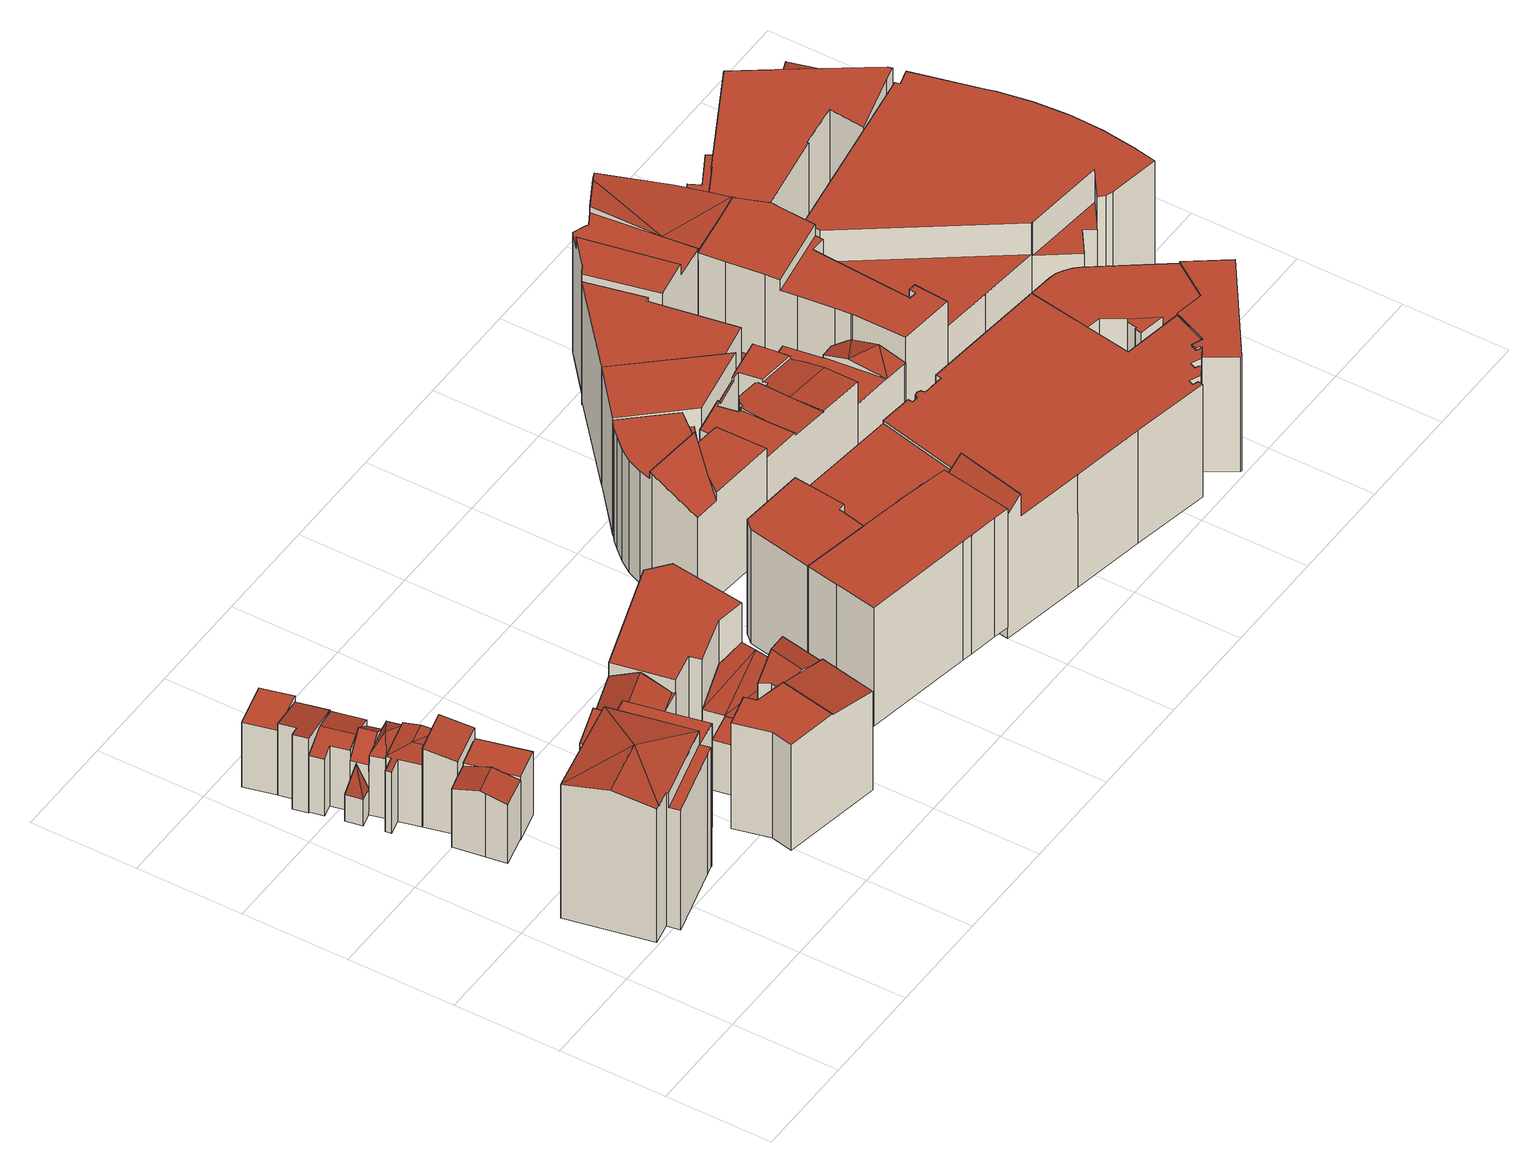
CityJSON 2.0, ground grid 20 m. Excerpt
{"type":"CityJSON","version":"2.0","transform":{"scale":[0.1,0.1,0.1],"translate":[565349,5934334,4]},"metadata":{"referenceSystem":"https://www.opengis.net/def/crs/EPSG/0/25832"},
"CityObjects":{
"building1":{"type":"Building","attributes":{"Gemeindeschluessel":"02000000","Geometrietyp2DReferenz":"3000","function":"31001_2010","roofType":"3100","measuredHeight":13.96,"storeysAboveGround":3},"geometry":[{"type":"MultiSurface","lod":"2","boundaries":[[[0,1,2,3,4]],[[5,4,3,6]],[[6,3,2,7]],[[8,9,10,11]],[[8,11,5,6,7,12]],[[0,4,5,11,10]],[[9,8,12,13]],[[12,7,2,1,13]],[[9,13,1,0,10]]],"semantics":{"surfaces":[{"type":"RoofSurface"},{"type":"WallSurface"},{"type":"GroundSurface"}],"values":[0,1,1,1,2,1,1,1,0]}}]},
"building2":{"type":"Building","attributes":{"Gemeindeschluessel":"02000000","Geometrietyp2DReferenz":"3000","function":"31001_2010","roofType":"3200","measuredHeight":30.48,"storeysAboveGround":7},"geometry":[{"type":"MultiSurface","lod":"2","boundaries":[[[14,15,16,17]],[[16,15,18,19]],[[20,21,15,14]],[[22,23,24,15,21]],[[25,26,27,28,29,30]],[[24,18,15]],[[31,32,33,34,35,36,37,38,39]],[[40,41,42,43]],[[29,24,23,30]],[[44,27,26,45]],[[45,26,25,46]],[[47,37,36,48]],[[49,35,34,50]],[[50,34,33,51]],[[42,32,31,43]],[[52,53,54,55]],[[55,54,56,57]],[[58,44,45,46,59,60,61,62,63,64,52,55,57,49,50,51]],[[62,61,17,16,19]],[[61,60,20,14,17]],[[63,62,19,18,39,38]],[[48,36,35,49,57,56]],[[58,51,33,32,42,41]],[[53,52,64,65]],[[64,63,38,37,47,65]],[[44,58,41,40,28,27]],[[24,29,28,40,43,31,39,18]],[[59,46,25,30,23,22]],[[60,59,22,21,20]],[[53,65,47,48,56,54]]],"semantics":{"surfaces":[{"type":"RoofSurface"},{"type":"WallSurface"},{"type":"GroundSurface"}],"values":[0,0,0,0,0,0,0,0,1,1,1,1,1,1,1,1,1,2,1,1,1,1,1,1,1,1,1,1,1,0]}}]},
"building3":{"type":"Building","attributes":{"Gemeindeschluessel":"02000000","Geometrietyp2DReferenz":"3000","function":"31001_2050","roofType":"3100","measuredHeight":13.84,"storeysAboveGround":3},"geometry":[{"type":"MultiSurface","lod":"2","boundaries":[[[66,67,68,69]],[[70,71,67,66]],[[72,70,66]],[[73,74,75,76]],[[77,78,69,79]],[[80,81,82,83]],[[73,76,80,83,77,79,84,85]],[[73,85,71,70,72,74]],[[85,84,68,67,71]],[[78,77,83,82]],[[81,80,76,75]],[[84,79,69,68]],[[81,75,74,72,66,69,78,82]]],"semantics":{"surfaces":[{"type":"RoofSurface"},{"type":"WallSurface"},{"type":"GroundSurface"}],"values":[0,0,0,1,1,1,2,1,1,1,1,1,0]}}]},
"building4":{"type":"Building","attributes":{"Gemeindeschluessel":"02000000","Geometrietyp2DReferenz":"3000","function":"31001_2010","roofType":"3100","measuredHeight":14.96,"storeysAboveGround":3},"geometry":[{"type":"MultiSurface","lod":"2","boundaries":[[[86,87,88]],[[89,86,90]],[[91,92,86,89]],[[92,93,94,87,86]],[[95,96,97,98,99,100,101]],[[99,102,103,104,105,106,107]],[[108,109,104,103]],[[110,104,109]],[[100,107,111,112,101]],[[110,113,105,104]],[[88,90,86]],[[93,96,95,94]],[[98,102,99]],[[107,106,111]],[[114,88,87,94,95,101,112,115]],[[79,116,117,114,115,84]],[[117,116,97,96,93,92,91]],[[116,79,108,103,102,98,97]],[[84,115,112,111,106,105,113]],[[79,84,113,110,109,108]],[[99,107,100]],[[114,117,91,89,90,88]]],"semantics":{"surfaces":[{"type":"RoofSurface"},{"type":"WallSurface"},{"type":"GroundSurface"}],"values":[0,0,0,0,0,0,0,0,0,0,1,1,1,1,1,2,1,1,1,1,1,1]}}]},
"building5":{"type":"Building","attributes":{"Gemeindeschluessel":"02000000","Geometrietyp2DReferenz":"3000","function":"31001_2010","roofType":"3100","measuredHeight":14.04,"storeysAboveGround":3},"geometry":[{"type":"MultiSurface","lod":"2","boundaries":[[[118,119,120,121,122,123]],[[121,124,125,122]],[[126,120,119,127]],[[127,119,118,128]],[[128,118,123,129]],[[130,125,124,115]],[[115,124,121,120,126]],[[129,123,122,125,130]],[[129,130,115,126,127,128]]],"semantics":{"surfaces":[{"type":"RoofSurface"},{"type":"WallSurface"},{"type":"GroundSurface"}],"values":[0,0,1,1,1,1,1,1,2]}}]},
"building6":{"type":"Building","attributes":{"Gemeindeschluessel":"02000000","Geometrietyp2DReferenz":"3000","function":"31001_2050","roofType":"2100","measuredHeight":17.05,"storeysAboveGround":3},"geometry":[{"type":"MultiSurface","lod":"2","boundaries":[[[131,132,133,134]],[[135,73,85,136]],[[73,133,132,85]],[[85,132,131,136]],[[135,134,133,73]],[[135,136,131,134]]],"semantics":{"surfaces":[{"type":"RoofSurface"},{"type":"GroundSurface"},{"type":"WallSurface"}],"values":[0,1,2,2,2,2]}}]},
"building7":{"type":"Building","attributes":{"Gemeindeschluessel":"02000000","Geometrietyp2DReferenz":"3000","function":"31001_2010","roofType":"2100","measuredHeight":16.29,"storeysAboveGround":3},"geometry":[{"type":"MultiSurface","lod":"2","boundaries":[[[137,138,139,140,141,142]],[[143,144,145,146,147,148]],[[143,142,141,144]],[[144,141,140,145]],[[145,140,139,146]],[[146,139,138,147]],[[147,138,137,148]],[[148,137,142,143]]],"semantics":{"surfaces":[{"type":"RoofSurface"},{"type":"GroundSurface"},{"type":"WallSurface"}],"values":[0,1,2,2,2,2,2,2]}}]},
"building8":{"type":"Building","attributes":{"Gemeindeschluessel":"02000000","Geometrietyp2DReferenz":"3000","function":"31001_2010","roofType":"1000","measuredHeight":13.69,"storeysAboveGround":3},"geometry":[{"type":"MultiSurface","lod":"2","boundaries":[[[149,150,151,152]],[[152,151,153,154]],[[154,153,155,156]],[[157,158,150,149]],[[156,155,158,157]],[[156,157,149,152,154]],[[158,155,153,151,150]]],"semantics":{"surfaces":[{"type":"WallSurface"},{"type":"GroundSurface"},{"type":"RoofSurface"}],"values":[0,0,0,0,0,1,2]}}]},
"building9":{"type":"Building","attributes":{"Gemeindeschluessel":"02000000","Geometrietyp2DReferenz":"3000","function":"31001_2010","roofType":"1000","measuredHeight":14.13,"storeysAboveGround":3},"geometry":[{"type":"MultiSurface","lod":"2","boundaries":[[[159,160,161,162]],[[163,164,146,145]],[[163,162,161,164]],[[164,161,160,146]],[[146,160,159,145]],[[145,159,162,163]]],"semantics":{"surfaces":[{"type":"RoofSurface"},{"type":"GroundSurface"},{"type":"WallSurface"}],"values":[0,1,2,2,2,2]}}]},
"building10":{"type":"Building","attributes":{"Gemeindeschluessel":"02000000","Geometrietyp2DReferenz":"3000","function":"31001_2010","roofType":"3100","measuredHeight":21.21,"storeysAboveGround":5},"geometry":[{"type":"MultiSurface","lod":"2","boundaries":[[[165,166,167]],[[168,167,169,170]],[[170,169,171,172]],[[172,171,173,174,175,176]],[[168,170,172,176,177,178]],[[178,177,179,180,166,165]],[[168,178,165,167]],[[179,177,176,175]],[[173,171,169,167]],[[174,173,167,166,180]],[[174,180,179,175]]],"semantics":{"surfaces":[{"type":"RoofSurface"},{"type":"WallSurface"},{"type":"GroundSurface"}],"values":[0,1,1,1,2,1,1,1,0,0,0]}}]},
"building11":{"type":"Building","attributes":{"Gemeindeschluessel":"02000000","Geometrietyp2DReferenz":"3000","function":"31001_2010","roofType":"1000","measuredHeight":22.96,"storeysAboveGround":5},"geometry":[{"type":"MultiSurface","lod":"2","boundaries":[[[181,182,183,184,185,186,187,188]],[[188,189,190,191,192]],[[184,193,194,185]],[[195,196,197,198]],[[198,197,199,200]],[[201,182,181]],[[188,187,189]],[[202,203,204,205]],[[205,204,206,207]],[[208,195,198,200,202,205,207,209,210,211,212]],[[193,184,183,209,207,206]],[[196,195,208,186,185,194]],[[191,190,212,211,213]],[[181,188,192]],[[213,211,210,214]],[[208,212,190,189,187,186]],[[210,209,183,182,201,214]],[[203,202,200,199]],[[213,214,201,181,192,191]],[[203,199,197,196,194,193,206,204]]],"semantics":{"surfaces":[{"type":"RoofSurface"},{"type":"WallSurface"},{"type":"GroundSurface"}],"values":[0,0,1,1,1,1,1,1,1,2,1,1,1,1,1,1,1,1,0,0]}}]},
"building12":{"type":"Building","attributes":{"Gemeindeschluessel":"02000000","Geometrietyp2DReferenz":"3000","function":"31001_2010","roofType":"1000","measuredHeight":13.23,"storeysAboveGround":3},"geometry":[{"type":"MultiSurface","lod":"2","boundaries":[[[215,216,217,218,219]],[[220,221,222,223]],[[221,224,225,222]],[[226,227,228,229,230]],[[229,228,221,220]],[[231,216,215,232]],[[232,215,219,233]],[[234,225,224,235]],[[217,226,230,218]],[[236,237,231,232,233,238,239,234,235]],[[236,235,224,221,228]],[[239,238,229,220,223]],[[237,236,228,227]],[[234,239,223,222,225]],[[231,237,227,226,217,216]],[[238,233,219,218,230,229]]],"semantics":{"surfaces":[{"type":"RoofSurface"},{"type":"WallSurface"},{"type":"GroundSurface"}],"values":[0,0,0,0,0,1,1,1,1,2,1,1,1,1,1,1]}}]},
"building13":{"type":"Building","attributes":{"Gemeindeschluessel":"02000000","Geometrietyp2DReferenz":"3000","function":"31001_2010","roofType":"1000","measuredHeight":21.81,"storeysAboveGround":5},"geometry":[{"type":"MultiSurface","lod":"2","boundaries":[[[240,241,242,243]],[[243,242,244,245]],[[239,246,247,248]],[[248,247,249,250]],[[235,251,252,234]],[[249,247,246,252,251,244,242,241]],[[235,234,239,248,250,240,243,245]],[[239,234,252,246]],[[240,250,249,241]],[[235,245,244,251]]],"semantics":{"surfaces":[{"type":"WallSurface"},{"type":"RoofSurface"},{"type":"GroundSurface"}],"values":[0,0,0,0,0,1,2,0,0,0]}}]},
"building14":{"type":"Building","attributes":{"Gemeindeschluessel":"02000000","Geometrietyp2DReferenz":"3000","function":"31001_2010","roofType":"1000","measuredHeight":24.83,"storeysAboveGround":7},"geometry":[{"type":"MultiSurface","lod":"2","boundaries":[[[253,254,255,256]],[[257,258,259,260]],[[260,259,261,262]],[[261,259,258,263,255,254,264]],[[257,260,262,265,253,256,266]],[[265,262,261,264]],[[257,266,263,258]],[[266,256,255,263]],[[253,265,264,254]]],"semantics":{"surfaces":[{"type":"WallSurface"},{"type":"RoofSurface"},{"type":"GroundSurface"}],"values":[0,0,0,1,2,0,0,0,0]}}]},
"building15":{"type":"Building","attributes":{"Gemeindeschluessel":"02000000","Geometrietyp2DReferenz":"3000","function":"31001_2010","roofType":"1000","measuredHeight":25.84,"storeysAboveGround":6},"geometry":[{"type":"MultiSurface","lod":"2","boundaries":[[[267,268,269,270]],[[271,272,273,274]],[[275,276,277,278]],[[278,277,279,280]],[[280,279,268,267]],[[281,282,273,272,264,269,268,279,277,276]],[[283,275,278,280,267,270,284,271,274,285]],[[271,284,264,272]],[[275,283,281,276]],[[283,285,282,281]],[[285,274,273,282]],[[284,270,269,264]]],"semantics":{"surfaces":[{"type":"WallSurface"},{"type":"RoofSurface"},{"type":"GroundSurface"}],"values":[0,0,0,0,0,1,2,0,0,0,0,0]}}]},
"building16":{"type":"Building","attributes":{"Gemeindeschluessel":"02000000","Geometrietyp2DReferenz":"3000","function":"31001_2010","roofType":"1000","measuredHeight":25.86,"storeysAboveGround":6},"geometry":[{"type":"MultiSurface","lod":"2","boundaries":[[[286,287,288,289,290,291,292,293,294]],[[295,296,297,298,299,300,301]],[[302,303,304,305]],[[294,306,307,286]],[[308,293,292,309]],[[309,292,291,310]],[[310,291,290,311]],[[311,290,289,312]],[[312,289,288,313]],[[314,301,300]],[[305,299,298,302]],[[315,297,296,316]],[[316,296,295,317]],[[318,319,320,321]],[[318,321,308,309,310,311,312,313,322,315,316,317]],[[306,294,293,308,321,320]],[[319,318,317,295,301,314]],[[315,322,303,302,298,297]],[[322,313,288,287,304,303]],[[299,305,304,287,286,307,300]],[[319,314,300,307,306,320]]],"semantics":{"surfaces":[{"type":"RoofSurface"},{"type":"WallSurface"},{"type":"GroundSurface"}],"values":[0,0,0,1,1,1,1,1,1,1,1,1,1,1,2,1,1,1,1,1,0]}}]},
"building17":{"type":"Building","attributes":{"Gemeindeschluessel":"02000000","Geometrietyp2DReferenz":"3000","function":"31001_2310","roofType":"1000","measuredHeight":21.51,"storeysAboveGround":6},"geometry":[{"type":"MultiSurface","lod":"2","boundaries":[[[323,324,325,326]],[[327,328,329,330]],[[331,332,333,334]],[[334,333,328,327]],[[331,334,327,330,335,323,326,336,337]],[[338,329,328,333,332,339,340,325,324]],[[325,340,336,326]],[[340,339,337,336]],[[329,338,335,330]],[[339,332,331,337]],[[338,324,323,335]]],"semantics":{"surfaces":[{"type":"WallSurface"},{"type":"GroundSurface"},{"type":"RoofSurface"}],"values":[0,0,0,0,1,2,0,0,0,0,0]}}]},
"building18":{"type":"Building","attributes":{"Gemeindeschluessel":"02000000","Geometrietyp2DReferenz":"3000","function":"31001_2010","roofType":"1000","measuredHeight":25.54,"storeysAboveGround":7},"geometry":[{"type":"MultiSurface","lod":"2","boundaries":[[[341,342,343,344]],[[345,346,347,348]],[[347,344,343,348]],[[345,342,341,346]],[[347,346,341,344]],[[345,348,343,342]]],"semantics":{"surfaces":[{"type":"RoofSurface"},{"type":"GroundSurface"},{"type":"WallSurface"}],"values":[0,1,2,2,2,2]}}]},
"building19":{"type":"Building","attributes":{"Gemeindeschluessel":"02000000","Geometrietyp2DReferenz":"3000","function":"31001_2310","roofType":"3100","measuredHeight":23.02,"storeysAboveGround":7},"geometry":[{"type":"MultiSurface","lod":"2","boundaries":[[[349,350,351,352,353,354,355,356,357,358]],[[359,360,361,362,363,364,365,366]],[[352,367,368,369,370,371,372,373,374,375]],[[376,377,367,352]],[[378,379,380,381]],[[382,383,384,385]],[[381,386,387,378]],[[349,388,350]],[[389,357,356,390]],[[390,356,355,391]],[[391,355,354,392]],[[375,353,352]],[[349,358,393]],[[394,365,364,395]],[[395,364,363,396]],[[370,362,361,371]],[[379,359,366,380]],[[397,374,373,398]],[[398,373,372,399]],[[400,369,368,401]],[[351,376,352]],[[402,403,404,405,406,382,385,407,408,394,395,396,409,400,401,410,411],[412,413,414,415,416,417,418,419,389,390,391,392,420,397,398,399]],[[384,386,381,380,366,365,394,408,407,385]],[[416,415,414,413,360,359,379,378,387,421]],[[406,405,404,422,423,424,383,382]],[[403,402,411,377,376,351,350,388,422,404]],[[377,411,410,401,368,367]],[[412,399,372,371,361,360,413]],[[362,370,369,400,409,396,363]],[[353,375,374,397,420,392,354]],[[393,358,357,389,419,418,425]],[[426,425,418,417,416,421]],[[424,423,422,388,349,393,425,426,421,387,386,384,383]]],"semantics":{"surfaces":[{"type":"RoofSurface"},{"type":"WallSurface"},{"type":"GroundSurface"}],"values":[0,0,0,0,0,1,1,1,1,1,1,1,1,1,1,1,1,1,1,1,1,2,1,1,1,1,1,1,1,1,1,1,0]}}]},
"building20":{"type":"Building","attributes":{"Gemeindeschluessel":"02000000","Geometrietyp2DReferenz":"3000","function":"31001_2010","roofType":"1000","measuredHeight":25.83,"storeysAboveGround":7},"geometry":[{"type":"MultiSurface","lod":"2","boundaries":[[[427,428,429,430,431,343]],[[432,433,434,435,436,437]],[[432,343,431,433]],[[433,431,430,434]],[[434,430,429,435]],[[435,429,428,436]],[[436,428,427,437]],[[437,427,343,432]]],"semantics":{"surfaces":[{"type":"RoofSurface"},{"type":"GroundSurface"},{"type":"WallSurface"}],"values":[0,1,2,2,2,2,2,2]}}]},
"building21":{"type":"Building","attributes":{"Gemeindeschluessel":"02000000","Geometrietyp2DReferenz":"3000","function":"31001_2460","roofType":"1000","measuredHeight":29.42,"storeysAboveGround":10},"geometry":[{"type":"MultiSurface","lod":"2","boundaries":[[[438,439,440,441]],[[442,443,444,445]],[[445,444,446,447]],[[447,446,448,449]],[[449,448,450,451]],[[451,450,452,453]],[[453,452,454,455]],[[455,454,456,457]],[[457,456,458,459]],[[459,458,460,461]],[[461,460,462,463]],[[463,462,464,465]],[[466,467,468,469]],[[469,468,470,471]],[[471,470,472,473]],[[473,472,474,475]],[[475,474,476,477]],[[477,476,478,479]],[[479,478,480,481]],[[481,480,482,483]],[[483,482,484,485]],[[485,484,486,487]],[[487,486,488,489]],[[489,488,490,491]],[[491,490,492,493]],[[493,492,494,495]],[[496,497,498,499]],[[500,501,502,503]],[[504,502,501,494,492,490,488,486,484,482,480,478,476,474,472,470,468,467,496,499,464,462,460,458,456,454,452,450,448,446,444,443,505,438,441]],[[466,469,471,473,475,477,479,481,483,485,487,489,491,493,495,500,503,506,507,508,509,442,445,447,449,451,453,455,457,459,461,463,465,498,497]],[[439,438,505,509,508,510]],[[507,506,504,441,440,511]],[[498,465,464,499]],[[506,503,502,504]],[[500,495,494,501]],[[466,497,496,467]],[[442,509,505,443]],[[510,508,507,511]],[[510,511,440,439]]],"semantics":{"surfaces":[{"type":"WallSurface"},{"type":"RoofSurface"},{"type":"GroundSurface"}],"values":[0,0,0,0,0,0,0,0,0,0,0,0,0,0,0,0,0,0,0,0,0,0,0,0,0,0,0,0,1,2,0,0,0,0,0,0,0,0,1]}}]},
"building22":{"type":"Building","attributes":{"Gemeindeschluessel":"02000000","Geometrietyp2DReferenz":"3000","function":"31001_2310","roofType":"9999","measuredHeight":19.04,"storeysAboveGround":5},"geometry":[{"type":"MultiSurface","lod":"2","boundaries":[[[512,513,514,515,516,517]],[[518,519,513,512]],[[520,521,518,512]],[[522,523,518,521]],[[524,525,526,527,528,529,530,531,532,520]],[[533,516,515,534]],[[534,515,514,535]],[[535,514,513,536]],[[537,523,522,538]],[[539,527,526,540]],[[540,526,525,541]],[[542,532,531,543]],[[543,531,530,544]],[[544,530,529,545]],[[545,529,528,546]],[[546,528,527,539]],[[537,538,542,543,544,545,546,539,540,541,533,534,535,536,547]],[[537,547,519,518,523]],[[542,538,522,521,520,532]],[[524,520,512,517]],[[547,536,513,519]],[[533,541,525,524,517,516]]],"semantics":{"surfaces":[{"type":"RoofSurface"},{"type":"WallSurface"},{"type":"GroundSurface"}],"values":[0,0,0,0,0,1,1,1,1,1,1,1,1,1,1,1,2,1,1,1,1,1]}}]},
"building23":{"type":"Building","attributes":{"Gemeindeschluessel":"02000000","Geometrietyp2DReferenz":"3000","function":"31001_2010","roofType":"1000","measuredHeight":28.51,"storeysAboveGround":6},"geometry":[{"type":"MultiSurface","lod":"2","boundaries":[[[548,549,550,551,552]],[[553,554,555,556,557,558,559,560,561,562,563]],[[564,557,565]],[[566,567,568,569,565,557]],[[570,571,572,566,557]],[[573,552,551,574]],[[563,550,549,553]],[[575,576,577,578]],[[578,577,579,580]],[[580,579,581,582]],[[583,562,561,584]],[[584,561,560,585]],[[585,560,559,586]],[[557,556,570]],[[587,588,589,590]],[[591,592,593,594]],[[594,593,595,596]],[[596,595,597,598]],[[598,597,599,600]],[[557,564,558]],[[601,569,568,602]],[[602,568,567,603]],[[604,572,571,605]],[[586,559,558,564,565,569,601]],[[606,587,590,607,591,594,596,598,600,608,575,578,580,582,573,574,583,584,585,586,601,602,603,604,605]],[[573,582,581,609,548,552]],[[604,603,567,566,572]],[[610,608,600,599]],[[591,607,611,612,613,592]],[[611,607,590,589]],[[587,606,555,554,614,588]],[[606,605,571,570,556,555]],[[575,608,610,615,616,576]],[[613,612,616,615]],[[614,554,553,549,548,609]],[[583,574,551,550,563,562]],[[613,615,610,599,597,595,593,592]],[[614,609,581,579,577,576,616,612,611,589,588]]],"semantics":{"surfaces":[{"type":"RoofSurface"},{"type":"WallSurface"},{"type":"GroundSurface"}],"values":[0,0,0,0,0,1,1,1,1,1,1,1,1,1,1,1,1,1,1,1,1,1,1,1,2,1,1,1,1,1,1,1,1,1,1,1,0,0]}}]},
"building24":{"type":"Building","attributes":{"Gemeindeschluessel":"02000000","Geometrietyp2DReferenz":"3000","function":"31001_2010","roofType":"1000","measuredHeight":26.2,"storeysAboveGround":5},"geometry":[{"type":"MultiSurface","lod":"2","boundaries":[[[617,618,571,619]],[[620,621,622,623]],[[623,622,618,617]],[[624,625,626,627]],[[627,626,628,629]],[[629,628,630,631]],[[631,630,632,633]],[[633,632,634,635]],[[635,634,636,637]],[[637,636,638,639]],[[639,638,640,641]],[[641,640,642,643]],[[643,642,644,645]],[[646,572,647,648]],[[649,650,624,627,629,631,633,635,637,639,641,643,645,620,623,617,619,646,648,651,652]],[[653,654,655,656,647,572,571,618,622,621,657]],[[658,657,621,620,645,644]],[[654,653,659,660,650,649]],[[655,654,649,652]],[[656,655,652,651]],[[647,656,651,648]],[[625,624,650,660]],[[659,653,657,658]],[[571,572,646,619]],[[659,658,644,642,640,638,636,634,632,630,628,626,625,660]]],"semantics":{"surfaces":[{"type":"WallSurface"},{"type":"GroundSurface"},{"type":"RoofSurface"}],"values":[0,0,0,0,0,0,0,0,0,0,0,0,0,0,1,2,0,0,0,0,0,0,0,0,2]}}]},
"building25":{"type":"Building","attributes":{"Gemeindeschluessel":"02000000","Geometrietyp2DReferenz":"3000","function":"31001_2310","roofType":"1000","measuredHeight":24.99,"storeysAboveGround":8},"geometry":[{"type":"MultiSurface","lod":"2","boundaries":[[[661,662,663,664]],[[664,663,665,666]],[[666,665,667,668]],[[668,667,669,670]],[[670,669,671,672]],[[672,671,673,674]],[[674,673,675,676]],[[677,678,679,680]],[[680,679,681,682]],[[683,661,664,666,668,670,672,674,676,684,677,680,682]],[[685,681,679,678,686,675,673,671,669,667,665,663,662]],[[681,685,683,682]],[[686,678,677,684]],[[685,662,661,683]],[[675,686,684,676]]],"semantics":{"surfaces":[{"type":"WallSurface"},{"type":"GroundSurface"},{"type":"RoofSurface"}],"values":[0,0,0,0,0,0,0,0,0,1,2,0,0,0,0]}}]},
"building26":{"type":"Building","attributes":{"Gemeindeschluessel":"02000000","Geometrietyp2DReferenz":"3000","function":"31001_2310","roofType":"1000","measuredHeight":26.56,"storeysAboveGround":6},"geometry":[{"type":"MultiSurface","lod":"2","boundaries":[[[687,688,689,690,691,692]],[[693,694,464,695]],[[695,464,462,696]],[[696,462,697,698]],[[698,697,699,700]],[[700,699,701,702]],[[702,701,703,704]],[[704,703,705,706]],[[707,708,694,693]],[[709,692,691,710]],[[710,691,690,711]],[[711,690,689,712]],[[713,688,687,714]],[[715,716,717,718]],[[718,717,496,719]],[[709,710,711,712,720,707,693,695,696,698,700,702,704,706,715,718,719]],[[709,719,496,714,687,692]],[[720,712,689,688,713,721]],[[708,707,720,721]],[[716,715,706,705]],[[716,705,703,701,699,697,462,464,694,708,721,713,714,496,717]]],"semantics":{"surfaces":[{"type":"RoofSurface"},{"type":"WallSurface"},{"type":"GroundSurface"}],"values":[0,1,1,1,1,1,1,1,1,1,1,1,1,1,1,2,1,1,1,1,0]}}]},
"building27":{"type":"Building","attributes":{"Gemeindeschluessel":"02000000","Geometrietyp2DReferenz":"3000","function":"31001_2310","roofType":"1000","measuredHeight":26.26,"storeysAboveGround":8},"geometry":[{"type":"MultiSurface","lod":"2","boundaries":[[[722,723,724,725]],[[726,725,724,727]],[[722,728,729,723]],[[730,731,732,733]],[[733,732,734,735]],[[736,737,738,739]],[[740,741,742,743]],[[744,745,746,747]],[[747,746,748,749]],[[749,748,750,751]],[[751,750,752,753]],[[753,752,754,755]],[[741,756,757,758]],[[759,760,761,762]],[[762,761,763,764]],[[765,766,767,768]],[[768,767,769,770]],[[731,730,727,724,723,729,771,772]],[[773,774,775,776,777,778]],[[757,756,769,767,766,779,780,754,752,750,748,746,745,781,771,729,728,777,776]],[[782,783,765,768,770,740,743,773,778,726,727,730,733,735,736,739,759,762,764,744,747,749,751,753,755]],[[742,741,758,775,774]],[[726,778,777,728,722,725]],[[740,770,769,756,741]],[[765,783,779,766]],[[783,782,780,779]],[[782,755,754,780]],[[744,764,763,784,781,745]],[[742,774,773,743]],[[760,759,739,738]],[[737,736,735,734]],[[775,758,757,776]],[[772,771,781,784]],[[772,784,763,761,760,738,737,734,732,731]]],"semantics":{"surfaces":[{"type":"RoofSurface"},{"type":"WallSurface"},{"type":"GroundSurface"}],"values":[0,1,1,1,1,1,1,1,1,1,1,1,1,1,1,1,1,1,1,0,2,0,1,1,1,1,1,1,1,1,1,1,1,0]}}]},
"building28":{"type":"Building","attributes":{"Gemeindeschluessel":"02000000","Geometrietyp2DReferenz":"3000","function":"31001_2010","roofType":"1000","measuredHeight":25.51,"storeysAboveGround":6},"geometry":[{"type":"MultiSurface","lod":"2","boundaries":[[[785,786,787]],[[786,788,789,790,787]],[[791,788,786]],[[785,792,791,786]],[[793,794,795]],[[796,797,798,799]],[[800,801,802,803]],[[803,802,804,805]],[[806,807,808,809]],[[810,811,812,813]],[[814,790,789,815]],[[794,792,785,795]],[[816,817,818,819]],[[815,789,788,791,792,794,793,820,821,822]],[[823,824,805,804,825,826]],[[810,813,827,806,809,828,816,819,796,799,829,800,803,805,824,814,815,822]],[[818,817,830,808,807,831,812,811,821,820,823,826,832,798,797]],[[808,830,828,809]],[[814,824,823,787,790]],[[830,817,816,828]],[[821,811,810,822]],[[823,820,793,795,785,787]],[[812,831,827,813]],[[831,807,806,827]],[[801,800,829,833]],[[818,797,796,819]],[[834,832,826,825]],[[829,799,798,832,834,833]],[[834,825,804,802,801,833]]],"semantics":{"surfaces":[{"type":"RoofSurface"},{"type":"WallSurface"},{"type":"GroundSurface"}],"values":[0,0,0,0,0,1,1,1,1,1,1,1,1,1,1,2,0,1,1,1,1,1,1,1,1,1,1,1,0]}}]}
},
"vertices":[
[66,519,203],[124,533,203],[113,580,190],[89,575,190],[58,567,190],[58,567,63],[89,575,63],[113,580,63],[74,471,63],[74,471,190],[68,509,200],[68,509,63],[134,485,63],[134,485,190],
[40,256,355],[151,281,355],[24,339,340],[23,339,340],[215,378,340],[208,377,340],[56,178,341],[63,179,341],[97,186,340],[98,182,340],[248,220,340],[102,162,310],[236,196,310],[251,200,310],[253,200,310],[248,220,310],[98,182,310],[248,220,277],[249,220,277],[247,231,277],[331,248,277],[318,311,277],[300,397,277],[216,379,277],[217,379,277],[215,378,277],[253,200,244],[254,200,244],[249,220,244],[248,220,244],[251,200,50],[236,196,50],[102,162,50],[216,379,244],[300,397,244],[318,311,50],[331,248,50],[247,231,50],[208,420,50],[208,420,244],[232,428,244],[232,428,50],[290,447,244],[290,447,50],[254,200,50],[97,186,50],[56,178,50],[23,339,50],[208,377,50],[217,379,50],[215,386,50],[215,386,244],
[108,673,200],[149,683,200],[142,713,196],[60,693,196],[155,654,196],[156,654,196],[115,643,200],[75,633,61],[75,633,196],[65,673,196],[65,673,61],[62,684,61],[62,684,196],[60,693,61],[36,666,61],[36,666,194],[34,677,194],[34,677,61],[142,713,61],[156,654,61],
[35,733,181],[44,751,118],[20,745,118],[26,714,119],[20,745,119],[26,714,117],[52,720,118],[52,720,116],[45,751,116],[45,751,171],[52,720,171],[53,721,172],[53,720,172],[76,726,190],[94,730,205],[86,761,205],[53,720,190],[53,720,191],[97,716,210],[135,740,191],[135,740,190],[112,735,190],[60,693,191],[61,693,191],[141,712,191],[135,740,172],[127,771,172],[142,713,191],[20,745,61],[127,771,61],[53,721,61],[26,714,61],
[13,778,185],[37,784,192],[45,751,192],[74,758,201],[60,817,201],[7,805,185],[127,771,185],[113,831,185],[45,751,61],[37,784,61],[13,778,61],[7,805,61],[113,831,61],
[171,595,220],[156,654,232],[75,633,232],[89,575,220],[89,575,61],[171,595,61],
[7,805,222],[113,831,187],[99,889,187],[16,869,215],[23,838,215],[1,832,222],[1,832,59],[23,838,59],[16,869,59],[99,889,59],[113,831,59],[7,805,59],
[113,580,60],[113,580,197],[171,595,197],[171,595,60],[172,595,197],[172,595,60],[195,500,197],[195,500,60],[134,485,60],[134,485,197],
[16,869,200],[99,889,200],[84,948,200],[1,928,200],[1,928,59],[84,948,59],
[409,366,223],[407,372,223],[355,355,223],[355,355,37],[361,324,223],[361,324,37],[318,311,249],[318,311,37],[301,393,249],[300,394,249],[290,447,223],[290,447,37],[386,478,37],[409,366,37],[386,478,223],[397,425,249],
[515,201,265],[479,207,270],[479,206,270],[478,207,270],[457,100,270],[550,83,257],[571,191,257],[544,195,261],[571,191,251],[587,277,251],[537,267,268],[524,199,268],[478,207,272],[457,100,272],[361,117,42],[361,117,272],[370,158,272],[370,158,42],[353,226,272],[353,226,42],[479,207,251],[409,240,42],[409,240,272],[415,242,272],[415,242,42],[421,219,272],[421,219,42],[550,83,42],[479,206,42],[484,233,42],[477,254,42],[587,277,42],[477,254,247],[484,233,251],
[433,245,142],[477,254,142],[491,257,142],[479,317,142],[421,305,142],[480,318,143],[615,345,166],[473,356,143],[472,356,143],[618,374,166],[563,382,157],[491,257,143],[587,277,162],[606,281,166],[480,317,143],[479,317,143],[477,254,33],[433,245,33],[421,305,33],[563,382,33],[618,374,33],[606,281,33],[587,277,33],[480,317,33],[472,356,33],
[386,478,33],[386,478,252],[599,547,252],[599,547,33],[637,516,252],[637,516,33],[472,356,252],[467,378,252],[467,378,33],[409,366,252],[409,366,33],[618,374,252],[563,382,252],
[739,432,40],[739,432,288],[755,450,288],[755,450,40],[868,338,40],[868,338,288],[854,338,288],[854,338,40],[842,285,288],[842,285,40],[879,438,288],[715,310,288],[715,310,40],[879,438,40],
[689,168,30],[689,168,288],[703,248,288],[703,248,30],[915,271,30],[915,271,288],[922,270,288],[922,270,30],[968,118,30],[968,118,288],[915,127,288],[915,127,30],[896,131,288],[896,131,30],[999,112,288],[1022,247,288],[999,112,30],[715,310,30],[1022,247,30],
[873,624,285],[914,674,285],[840,758,285],[824,745,285],[810,731,285],[790,709,285],[774,685,285],[762,658,285],[756,635,285],[928,523,271],[927,618,271],[883,623,271],[884,623,271],[873,624,271],[827,571,271],[798,535,271],[884,623,252],[927,659,252],[914,674,252],[873,624,252],[756,635,300],[873,624,300],[762,658,41],[774,685,41],[790,709,41],[810,731,41],[824,745,41],[840,758,41],[798,535,252],[883,623,41],[927,618,41],[928,523,41],[749,540,41],[749,540,252],[755,630,297],[755,630,41],[927,659,41],
[915,271,29],[915,271,244],[862,281,244],[862,281,29],[1012,250,29],[1012,250,244],[1016,284,244],[1016,284,29],[1061,239,29],[1061,239,244],[1022,247,244],[1022,247,29],[918,296,29],[879,438,29],[1102,413,29],[918,296,244],[1102,413,244],[879,438,244],
[935,650,290],[1074,674,290],[931,837,290],[840,758,290],[1074,674,35],[935,650,35],[840,758,35],[931,837,35],
[1001,566,250],[1002,516,243],[1074,508,243],[1068,568,251],[1063,625,258],[1060,628,258],[1019,633,258],[1009,625,257],[1006,617,256],[1001,618,256],[1059,667,250],[1073,669,250],[1080,627,250],[1150,619,250],[1145,666,250],[1142,685,250],[1074,674,250],[1058,671,250],[1156,559,251],[1153,593,248],[1150,615,245],[1150,619,245],[1080,627,245],[1082,618,246],[1066,615,246],[1065,624,246],[1063,625,245],[1074,508,245],[1161,499,245],[1000,656,243],[1059,667,243],[1058,671,243],[1000,661,243],[927,649,28],[927,649,250],[935,650,250],[935,650,28],[1000,661,250],[1000,656,250],[1002,516,250],[1006,617,28],[1009,625,28],[1019,633,28],[1060,628,28],[1001,618,250],[1074,674,28],[1142,685,28],[1145,666,28],[1065,624,28],[1066,615,28],[1082,618,28],[1150,615,28],[1153,593,28],[1074,508,28],[1002,516,28],[928,523,28],[927,618,28],[927,643,28],[1000,661,28],[1058,671,28],[1150,619,28],[1156,559,28],[1161,499,28],[1080,627,28],[1073,669,28],[1059,667,28],[1000,656,28],[989,654,28],[993,636,28],[996,619,28],[1001,618,28],[1063,625,28],[989,654,250],[928,523,250],[927,618,250],[927,643,250],[996,619,250],[993,636,250],
[1063,686,290],[1128,698,290],[1100,859,290],[1108,861,290],[1083,971,290],[931,837,32],[1083,971,32],[1108,861,32],[1100,859,32],[1128,698,32],[1063,686,32],
[1060,239,250],[1060,239,299],[1029,107,299],[1029,107,250],[1102,413,5],[1102,413,250],[1165,406,250],[1165,406,5],[1164,397,250],[1164,397,5],[1176,396,250],[1176,396,5],[1180,402,250],[1180,402,5],[1187,403,250],[1187,403,5],[1193,400,250],[1193,400,5],[1195,392,250],[1195,392,5],[1236,388,250],[1236,388,5],[1237,399,250],[1237,399,5],[1481,373,250],[1481,373,5],[1465,276,250],[1465,276,5],[1534,85,5],[1534,85,250],[1533,82,250],[1533,82,5],[1513,90,250],[1513,90,5],[1508,79,250],[1508,79,5],[1516,76,250],[1516,76,5],[1517,73,250],[1517,73,5],[1497,61,250],[1497,61,5],[1478,70,250],[1478,70,5],[1473,59,250],[1473,59,5],[1479,56,250],[1479,56,5],[1482,52,250],[1482,52,5],[1463,41,250],[1463,41,5],[1442,50,250],[1442,50,5],[1438,41,250],[1438,41,5],[1448,37,250],[1448,37,5],[1562,149,250],[1562,149,5],[1447,169,5],[1447,169,250],[1446,27,5],[1446,27,250],[1300,57,250],[1300,57,5],[1160,82,250],[1061,239,250],[1160,82,5],[999,112,5],[1022,247,5],[1061,239,5],[1022,247,267],[999,112,274],
[1230,560,211],[1284,589,196],[1279,592,196],[1254,608,196],[1248,607,197],[1225,604,201],[1284,537,211],[1284,586,197],[1236,491,196],[1237,491,196],[1281,486,196],[1284,486,196],[1225,604,196],[1224,604,196],[1213,673,196],[1145,666,196],[1150,615,196],[1162,616,196],[1164,595,196],[1153,593,196],[1161,499,196],[1248,607,21],[1254,608,21],[1279,592,21],[1284,589,21],[1284,486,21],[1281,486,21],[1145,666,21],[1213,673,21],[1224,604,21],[1161,499,21],[1153,593,21],[1164,595,21],[1162,616,21],[1150,615,21],[1284,586,21],
[1114,837,307],[1186,849,307],[1151,1024,307],[1101,981,307],[1083,971,307],[1186,849,282],[1254,859,282],[1253,860,282],[1255,860,282],[1248,924,282],[1234,1051,282],[1210,1038,282],[1207,1037,282],[1205,1040,282],[1180,1049,282],[1151,1024,282],[1234,1051,295],[1290,1081,295],[1392,884,275],[1379,919,279],[1359,972,284],[1303,1087,296],[1255,860,275],[1345,874,275],[1393,882,275],[1083,971,22],[1101,981,22],[1213,673,22],[1213,673,90],[1145,666,90],[1145,666,22],[1142,685,90],[1142,685,22],[1125,788,90],[1125,788,22],[1180,1049,22],[1205,1040,22],[1207,1037,22],[1210,1038,22],[1259,810,22],[1259,810,90],[1267,742,90],[1267,742,22],[1281,617,22],[1281,617,65],[1284,589,65],[1284,589,22],[1279,592,65],[1279,592,22],[1254,608,65],[1254,608,22],[1248,607,65],[1248,607,22],[1303,1087,22],[1359,972,22],[1379,919,22],[1393,882,22],[1345,874,22],[1253,860,22],[1274,684,22],[1224,604,22],[1114,837,90],[1224,604,65],[1274,684,90],[1274,680,90],[1274,680,65],[1254,859,90],[1214,671,65],[1214,671,90],
[1253,860,13],[1253,860,275],[1345,874,13],[1267,742,13],[1267,742,275],[1259,810,275],[1259,810,13],[1379,721,13],[1379,721,252],[1366,529,252],[1366,529,13],[1381,528,252],[1381,528,13],[1382,541,252],[1382,541,13],[1396,540,252],[1396,540,13],[1391,474,252],[1391,474,13],[1284,486,252],[1284,486,13],[1284,586,252],[1284,586,13],[1284,589,252],[1284,589,13],[1281,617,252],[1281,617,13],[1274,684,252],[1274,684,13],[1393,882,13],[1395,876,275],[1395,876,13],[1413,799,13],[1408,720,13],[1413,827,13],[1415,824,13],[1409,736,275],[1413,799,275],[1415,824,275],[1413,827,275],[1270,714,275],[1270,714,252],[1409,736,252],[1408,720,252],
[1497,61,4],[1497,61,254],[1517,73,254],[1517,73,4],[1516,76,254],[1516,76,4],[1508,79,254],[1508,79,4],[1513,90,254],[1513,90,4],[1533,82,254],[1533,82,4],[1534,85,254],[1534,85,4],[1562,149,254],[1562,149,4],[1667,211,4],[1667,211,254],[1718,138,254],[1718,138,4],[1532,8,254],[1532,8,4],[1530,9,4],[1618,139,4],[1530,9,254],[1618,139,254],
[1529,155,269],[1495,200,269],[1489,196,269],[1486,177,269],[1481,177,269],[1479,164,269],[1461,254,3],[1461,254,250],[1465,276,3],[1481,373,3],[1526,368,250],[1526,368,3],[1541,365,250],[1541,365,3],[1554,358,250],[1554,358,3],[1566,349,250],[1566,349,3],[1576,338,250],[1576,338,3],[1488,249,3],[1488,249,250],[1479,164,3],[1481,177,3],[1486,177,3],[1489,196,3],[1495,200,250],[1529,155,250],[1667,211,3],[1667,211,250],[1618,139,250],[1618,139,3],[1562,149,3],[1512,211,3],[1512,211,250],
[1605,451,198],[1409,727,198],[1391,474,198],[1486,464,198],[1486,464,4],[1391,474,4],[1605,451,267],[1409,727,267],[1413,799,4],[1413,799,96],[1415,824,96],[1415,824,4],[1413,827,96],[1413,827,4],[1573,852,4],[1573,852,96],[1572,855,96],[1572,855,4],[1712,395,4],[1712,395,196],[1698,415,196],[1698,415,4],[1768,803,4],[1768,803,267],[1798,811,267],[1798,811,4],[1831,679,267],[1831,679,4],[1835,666,267],[1835,666,4],[1846,602,267],[1846,602,4],[1851,537,267],[1851,537,4],[1712,395,267],[1765,433,267],[1765,433,196],[1657,866,4],[1657,866,96],[1650,797,96],[1650,797,4],[1762,826,96],[1762,826,4],[1833,363,4],[1833,363,267],[1736,380,267],[1736,380,4],[1723,385,267],[1723,385,4],[1411,759,267],[1411,759,96],[1654,383,4],[1654,383,196],[1606,450,196],[1606,450,267],[1606,451,267],[1606,451,4],[1841,408,267],[1849,472,267],[1766,812,267],[1849,472,4],[1841,408,4],[1766,812,96],
[1765,879,229],[1746,939,249],[1690,989,229],[1749,1005,229],[1749,1007,229],[1734,1002,229],[1780,883,229],[1781,881,229],[1791,841,145],[1781,881,145],[1765,879,145],[1379,919,11],[1379,919,267],[1442,952,267],[1442,952,11],[1554,1070,11],[1554,1070,84],[1565,1049,84],[1565,1049,11],[1627,1082,84],[1627,1082,11],[1572,855,11],[1572,855,267],[1573,852,267],[1573,852,11],[1762,826,11],[1762,826,267],[1650,797,267],[1650,797,11],[1734,1002,11],[1749,1007,11],[1395,876,11],[1395,876,267],[1393,882,267],[1393,882,11],[1791,841,267],[1793,833,267],[1793,833,11],[1690,989,267],[1690,989,11],[1643,1057,84],[1643,1057,267],[1657,866,11],[1413,827,11],[1417,1000,11],[1413,827,267],[1657,866,267],[1441,953,267],[1417,1000,84],[1441,953,84]
]}
